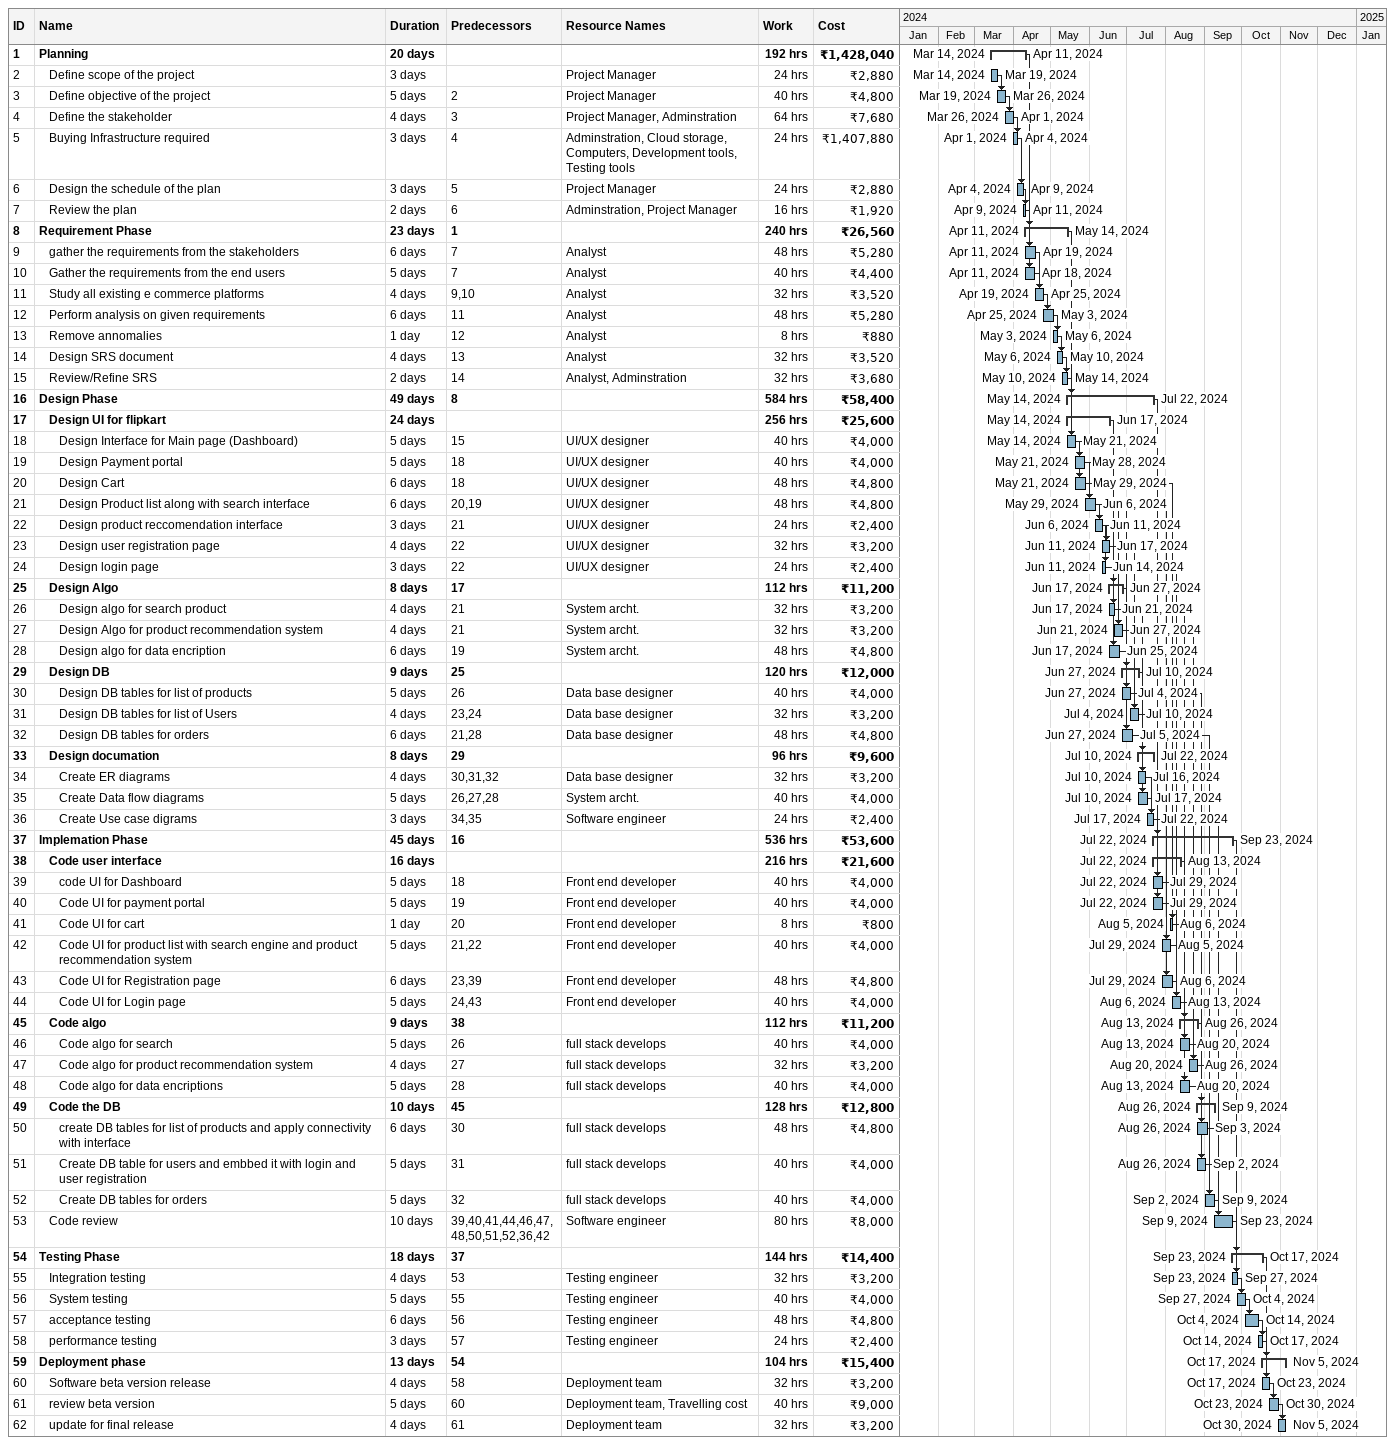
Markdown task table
| ID | Level | Task | Duration | Start | Finish | Predecessors | Resources | Work (h) | Cost (₹) |
|---|---|---|---|---|---|---|---|---|---|
| 1 | 1 | **Planning** | 20d | 2024-03-14 | 2024-04-11 |  |  | 192 | 1428040 |
| 2 | 2 | Define scope of the project | 3d | 2024-03-14 | 2024-03-19 |  | Project Manager | 24 | 2880 |
| 3 | 2 | Define objective of the project | 5d | 2024-03-19 | 2024-03-26 | 2 | Project Manager | 40 | 4800 |
| 4 | 2 | Define the stakeholder | 4d | 2024-03-26 | 2024-04-01 | 3 | Project Manager, Adminstration | 64 | 7680 |
| 5 | 2 | Buying Infrastructure required | 3d | 2024-04-01 | 2024-04-04 | 4 | Adminstration, Cloud storage, Computers, Development tools, Testing tools | 24 | 1407880 |
| 6 | 2 | Design the schedule of the plan | 3d | 2024-04-04 | 2024-04-09 | 5 | Project Manager | 24 | 2880 |
| 7 | 2 | Review the plan | 2d | 2024-04-09 | 2024-04-11 | 6 | Adminstration, Project Manager | 16 | 1920 |
| 8 | 1 | **Requirement Phase** | 23d | 2024-04-11 | 2024-05-14 | 1 |  | 240 | 26560 |
| 9 | 2 | gather the requirements from the stakeholders | 6d | 2024-04-11 | 2024-04-19 | 7 | Analyst | 48 | 5280 |
| 10 | 2 | Gather the requirements from the end users | 5d | 2024-04-11 | 2024-04-18 | 7 | Analyst | 40 | 4400 |
| 11 | 2 | Study all existing e commerce platforms | 4d | 2024-04-19 | 2024-04-25 | 9, 10 | Analyst | 32 | 3520 |
| 12 | 2 | Perform analysis on given requirements | 6d | 2024-04-25 | 2024-05-03 | 11 | Analyst | 48 | 5280 |
| 13 | 2 | Remove annomalies | 1d | 2024-05-03 | 2024-05-06 | 12 | Analyst | 8 | 880 |
| 14 | 2 | Design SRS document | 4d | 2024-05-06 | 2024-05-10 | 13 | Analyst | 32 | 3520 |
| 15 | 2 | Review/Refine SRS | 2d | 2024-05-10 | 2024-05-14 | 14 | Analyst, Adminstration | 32 | 3680 |
| 16 | 1 | **Design Phase** | 49d | 2024-05-14 | 2024-07-22 | 8 |  | 584 | 58400 |
| 17 | 2 | **Design UI for flipkart** | 24d | 2024-05-14 | 2024-06-17 |  |  | 256 | 25600 |
| 18 | 3 | Design Interface for Main page (Dashboard) | 5d | 2024-05-14 | 2024-05-21 | 15 | UI/UX designer | 40 | 4000 |
| 19 | 3 | Design Payment portal | 5d | 2024-05-21 | 2024-05-28 | 18 | UI/UX designer | 40 | 4000 |
| 20 | 3 | Design Cart | 6d | 2024-05-21 | 2024-05-29 | 18 | UI/UX designer | 48 | 4800 |
| 21 | 3 | Design Product list along with search interface | 6d | 2024-05-29 | 2024-06-06 | 20, 19 | UI/UX designer | 48 | 4800 |
| 22 | 3 | Design product reccomendation interface | 3d | 2024-06-06 | 2024-06-11 | 21 | UI/UX designer | 24 | 2400 |
| 23 | 3 | Design user registration page | 4d | 2024-06-11 | 2024-06-17 | 22 | UI/UX designer | 32 | 3200 |
| 24 | 3 | Design login page | 3d | 2024-06-11 | 2024-06-14 | 22 | UI/UX designer | 24 | 2400 |
| 25 | 2 | **Design Algo** | 8d | 2024-06-17 | 2024-06-27 | 17 |  | 112 | 11200 |
| 26 | 3 | Design algo for search product | 4d | 2024-06-17 | 2024-06-21 | 21 | System archt. | 32 | 3200 |
| 27 | 3 | Design Algo for product recommendation system | 4d | 2024-06-21 | 2024-06-27 | 21 | System archt. | 32 | 3200 |
| 28 | 3 | Design algo for data encription | 6d | 2024-06-17 | 2024-06-25 | 19 | System archt. | 48 | 4800 |
| 29 | 2 | **Design DB** | 9d | 2024-06-27 | 2024-07-10 | 25 |  | 120 | 12000 |
| 30 | 3 | Design DB tables for list of products | 5d | 2024-06-27 | 2024-07-04 | 26 | Data base designer | 40 | 4000 |
| 31 | 3 | Design DB tables for list of Users | 4d | 2024-07-04 | 2024-07-10 | 23, 24 | Data base designer | 32 | 3200 |
| 32 | 3 | Design DB tables for orders | 6d | 2024-06-27 | 2024-07-05 | 21, 28 | Data base designer | 48 | 4800 |
| 33 | 2 | **Design documation** | 8d | 2024-07-10 | 2024-07-22 | 29 |  | 96 | 9600 |
| 34 | 3 | Create ER diagrams | 4d | 2024-07-10 | 2024-07-16 | 30, 31, 32 | Data base designer | 32 | 3200 |
| 35 | 3 | Create Data flow diagrams | 5d | 2024-07-10 | 2024-07-17 | 26, 27, 28 | System archt. | 40 | 4000 |
| 36 | 3 | Create Use case digrams | 3d | 2024-07-17 | 2024-07-22 | 34, 35 | Software engineer | 24 | 2400 |
| 37 | 1 | **Implemation Phase** | 45d | 2024-07-22 | 2024-09-23 | 16 |  | 536 | 53600 |
| 38 | 2 | **Code user interface** | 16d | 2024-07-22 | 2024-08-13 |  |  | 216 | 21600 |
| 39 | 3 | code UI for Dashboard | 5d | 2024-07-22 | 2024-07-29 | 18 | Front end developer | 40 | 4000 |
| 40 | 3 | Code UI for payment portal | 5d | 2024-07-22 | 2024-07-29 | 19 | Front end developer | 40 | 4000 |
| 41 | 3 | Code UI for cart | 1d | 2024-08-05 | 2024-08-06 | 20 | Front end developer | 8 | 800 |
| 42 | 3 | Code UI for product list with search engine and product recommendation system | 5d | 2024-07-29 | 2024-08-05 | 21, 22 | Front end developer | 40 | 4000 |
| 43 | 3 | Code UI for Registration page | 6d | 2024-07-29 | 2024-08-06 | 23, 39 | Front end developer | 48 | 4800 |
| 44 | 3 | Code UI for Login page | 5d | 2024-08-06 | 2024-08-13 | 24, 43 | Front end developer | 40 | 4000 |
| 45 | 2 | **Code algo** | 9d | 2024-08-13 | 2024-08-26 | 38 |  | 112 | 11200 |
| 46 | 3 | Code algo for search | 5d | 2024-08-13 | 2024-08-20 | 26 | full stack develops | 40 | 4000 |
| 47 | 3 | Code algo for product recommendation system | 4d | 2024-08-20 | 2024-08-26 | 27 | full stack develops | 32 | 3200 |
| 48 | 3 | Code algo for data encriptions | 5d | 2024-08-13 | 2024-08-20 | 28 | full stack develops | 40 | 4000 |
| 49 | 2 | **Code the DB** | 10d | 2024-08-26 | 2024-09-09 | 45 |  | 128 | 12800 |
| 50 | 3 | create DB tables for list of products and apply connectivity with interface | 6d | 2024-08-26 | 2024-09-03 | 30 | full stack develops | 48 | 4800 |
| 51 | 3 | Create DB table for users and embbed it with login and user registration | 5d | 2024-08-26 | 2024-09-02 | 31 | full stack develops | 40 | 4000 |
| 52 | 3 | Create DB tables for orders | 5d | 2024-09-02 | 2024-09-09 | 32 | full stack develops | 40 | 4000 |
| 53 | 2 | Code review | 10d | 2024-09-09 | 2024-09-23 | 39, 40, 41, 44, 46, 47, 48, 50, 51, 52, 36, 42 | Software engineer | 80 | 8000 |
| 54 | 1 | **Testing Phase** | 18d | 2024-09-23 | 2024-10-17 | 37 |  | 144 | 14400 |
| 55 | 2 | Integration testing | 4d | 2024-09-23 | 2024-09-27 | 53 | Testing engineer | 32 | 3200 |
| 56 | 2 | System testing | 5d | 2024-09-27 | 2024-10-04 | 55 | Testing engineer | 40 | 4000 |
| 57 | 2 | acceptance testing | 6d | 2024-10-04 | 2024-10-14 | 56 | Testing engineer | 48 | 4800 |
| 58 | 2 | performance testing | 3d | 2024-10-14 | 2024-10-17 | 57 | Testing engineer | 24 | 2400 |
| 59 | 1 | **Deployment phase** | 13d | 2024-10-17 | 2024-11-05 | 54 |  | 104 | 15400 |
| 60 | 2 | Software beta version release | 4d | 2024-10-17 | 2024-10-23 | 58 | Deployment team | 32 | 3200 |
| 61 | 2 | review beta version | 5d | 2024-10-23 | 2024-10-30 | 60 | Deployment team, Travelling cost | 40 | 9000 |
| 62 | 2 | update for final release | 4d | 2024-10-30 | 2024-11-05 | 61 | Deployment team | 32 | 3200 |
